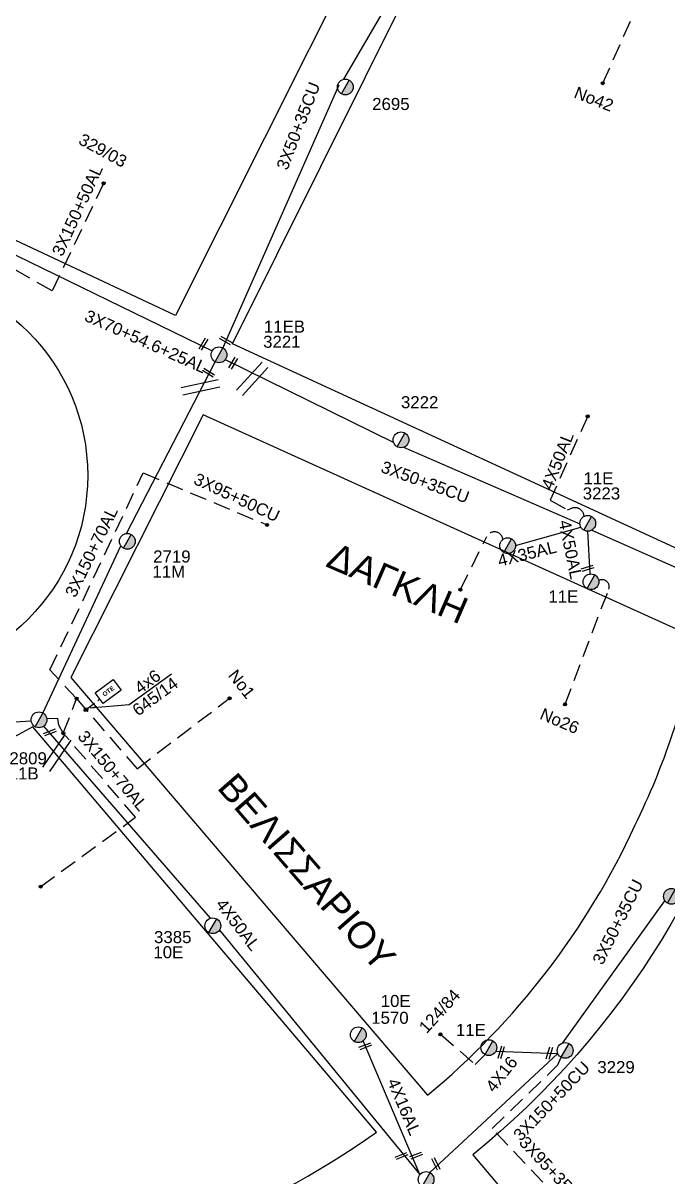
# Model space of a CAD drawing. Header units: millimetres. Extents: x 898 to 3196, y 765 to 1779.
# Drawn here: x 1080 to 1176.3, y 933.7 to 1105.9 of the extents above; entities that cross this region are included whole.
import ezdxf
from ezdxf.enums import TextEntityAlignment as Align

# ---------------------------------------------------------------- set-up
doc = ezdxf.new("R2010")
doc.units = ezdxf.units.MM
doc.linetypes.add('DASHED', pattern=[19.05, 12.7, -6.35])
for name, color, linetype in [('Pillar OTE', 7, 'Continuous'), ('Γυμνά εναέρια ΧΤ (3Φ)   3x50+35CU', 7, 'Continuous'), ('Γυμνά εναέρια ΧΤ (3Φ)   4x16AL', 7, 'Continuous'), ('Γυμνά εναέρια ΧΤ (3Φ)   4x35AL', 7, 'Continuous'), ('Γυμνά εναέρια ΧΤ (3Φ)   4x50AL', 7, 'Continuous'), ('Εναέρια παροχή ΧΤ 4x16', 7, 'SYN_LINE'), ('Επιγραφές - Σχήματα', 7, 'Continuous'), ('Καλώδια ΧΤ   3x150+50AL', 7, 'DASHED'), ('Καλώδια ΧΤ   3x150+50CU', 7, 'DASHED'), ('Καλώδια ΧΤ   3x150+70AL', 7, 'DASHED'), ('Καλώδια ΧΤ   3x95+35CU', 7, 'DASHED'), ('Καλώδια ΧΤ   3x95+50CU', 7, 'DASHED'), ('Καλώδια ΧΤ   4x50+13', 7, 'SYN_LINE'), ('Μηχανική τομή', 7, 'Continuous'), ('Στύλος Ξύλινος', 7, 'Continuous'), ('Στύλος Ξύλινος @ 1', 7, 'Continuous'), ('Στύλος ΦΜ', 7, 'Continuous'), ('Στύλος ΦΜ @ 1', 7, 'Continuous'), ('Συνδέσεις', 7, 'Continuous'), ('Συνεστραμμένα ΧΤ   3x70+54.6+25AL', 7, 'SYN_LINE'), ('Τομή', 7, 'Continuous'), ('Υπόβαθρο ΔΕΗ', 7, 'Continuous'), ('Υπόγεια καλώδια Παροχών ΧΤ   4x6', 7, 'DASHED')]:
    doc.layers.add(name, color=color, linetype=linetype)
doc.styles.add('ar', font='arial.ttf')
doc.styles.get("Standard").update_dxf_attribs({"font": 'arial.ttf'})
doc.linetypes.add('SYN_LINE', pattern='A,0.5,-0.0001,["/\\/\\/\\/",Standard,S=0.1,R=0,X=0,Y=-0.05],-0.25', length=0.7501)
doc.dimstyles.new('ISO-25', dxfattribs={"dimtxt": 2.5, "dimasz": 2.5, "dimexe": 1.25, "dimexo": 0.625, "dimtad": 1, "dimtxsty": 'Standard', "dimcen": 2.5, "dimadec": 0, "dimazin": 0, "dimtfac": 1, "dimtmove": 0, "dimatfit": 3, "dimfxl": 1, "dimarcsym": 0})

# ---------------------------------------------------------------- blocks, each defined once
blk = doc.blocks.new('ΥΠΑΡΧΩΝ ΤΣΙΜΕΝΤΕΝΙΟΣ ΣΤΥΛΟΣ')
at = {"layer": 'Στύλος ΦΜ'}
blk.add_hatch(color=7, dxfattribs=at).paths.add_polyline_path([(-1.29, -2.28, 0.574793), (2.62, 0, 0.268822), (1.3, 2.27)])
at = {"layer": 'Στύλος ΦΜ', "color": 7}
blk.add_line((-1.29, -2.28), (1.3, 2.27), dxfattribs=at)
blk.add_circle((0, 0), 2.62, dxfattribs=at)
at = {"layer": 'Στύλος ΦΜ', "flags": 4}
for tag, p in [('ΑΡΙΘΜΟΣ', (-4.68, 8.05)), ('ΤΥΠΟΣ', (-4.91, 3.03))]:
    blk.add_attdef(tag, p, '', height=4, dxfattribs=at)
blk = doc.blocks.new('ΥΠΑΡΧΩΝ ΞΥΛΙΝΟΣ ΣΤΥΛΟΣ')
at = {"layer": 'Στύλος Ξύλινος'}
h = blk.add_hatch(color=7, dxfattribs=at)
h.paths.add_polyline_path([(-2.62, 0, 0.270008), (-1.29, -2.28), (1.3, 2.27, 0.576266)])
h.paths.add_polyline_path([(-1.29, -2.28, 0.574793), (2.62, 0, 0.268822), (1.3, 2.27)])
at = {"layer": 'Στύλος Ξύλινος', "color": 7}
blk.add_line((-1.29, -2.28), (1.3, 2.27), dxfattribs=at)
blk.add_circle((0, 0), 2.62, dxfattribs=at)
at = {"layer": 'Στύλος Ξύλινος', "flags": 4}
for tag, p in [('ΑΡΙΘΜΟΣ', (-4.91, 8.6)), ('ΤΥΠΟΣ', (-4.85, 3.39))]:
    blk.add_attdef(tag, p, '', height=4, dxfattribs=at)
blk = doc.blocks.new('ΤΟΜΗ')
at = {"layer": 'Τομή', "ltscale": 40}
for p, q in [((-5.68, 0), (5.68, 0)), ((5.68, -2.33), (-5.68, -2.33))]:
    blk.add_line(p, q, dxfattribs=at)
blk = doc.blocks.new('A$C76D1674A')
at = {"layer": 'Τομή', "xscale": 0.5, "yscale": 0.5, "zscale": 0.5}
blk.add_blockref('ΤΟΜΗ', (2.84, 1.17), dxfattribs=at)
blk = doc.blocks.new('_ΣΥΝΔΕΣΗ')
at = {"layer": 'Συνδέσεις', "linetype": 'SYN_LINE', "ltscale": 40}
blk.add_hatch(color=256, dxfattribs=at).paths.add_polyline_path([(0.5, -0.01, 1), (-0.5, -0.01, 1)])
at = {"layer": 'Συνδέσεις'}
blk.add_circle((0, -0.01), 0.5, dxfattribs=at)
blk = doc.blocks.new('ΜΗΧΑΝΙΚΗ ΤΟΜΗ')
at = {"layer": 'Μηχανική τομή', "ltscale": 40}
for p, q in [((-1.89, 0.78), (1.89, 0.78)), ((1.89, 0), (-1.89, 0))]:
    blk.add_line(p, q, dxfattribs=at)
blk = doc.blocks.new('PILLAR ΟΤΕ')
at = {"layer": 'Pillar OTE', "ltscale": 40}
blk.add_lwpolyline([(-3.31, 2.02), (3.39, 2.02), (3.39, -1.99), (-3.31, -1.99)], close=True, dxfattribs=at)
at = {"layer": 'Pillar OTE', "insert": (-1.81, 0.71), "char_height": 1.3575, "width": 109.961, "attachment_point": 1}
blk.add_mtext('{\\fArial|b1|i0|c161|p34;OTE}', dxfattribs=at)
blk = doc.blocks.new('TSONTA XT1')
at = {"ltscale": 40}
h = blk.add_hatch(color=256, dxfattribs=at)
h.dxf.hatch_style = 1
h.paths.add_polyline_path([(595.96, 2487.66), (597.07, 2488.77), (595.96, 2489.87), (594.85, 2488.77)])
blk.add_lwpolyline([(594.85, 2488.77), (595.96, 2489.87), (597.07, 2488.77), (595.96, 2487.66)], close=True, dxfattribs=at)

msp = doc.modelspace()

# ---------------------------------------------------------------- linework, layer by layer
at = {"layer": 'Γυμνά εναέρια ΧΤ (3Φ)   3x50+35CU', "color": 1}
for points in [[(1138.06, 1115.11), (1127.86, 1097.55)], [(1127.17, 1096.7), (1109.83, 1057.44)]]:
    msp.add_lwpolyline(points, dxfattribs=at)
at = {"layer": 'Γυμνά εναέρια ΧΤ (3Φ)   3x50+35CU', "color": 173}
for points in [[(1110.17, 1055.7), (1135.29, 1043.4)], [(1136.81, 1042.61), (1163.16, 1031.21)], [(1164.95, 1030.26), (1184.2, 1021.72)]]:
    msp.add_lwpolyline(points, dxfattribs=at)
at = {"layer": 'Γυμνά εναέρια ΧΤ (3Φ)   3x50+35CU', "color": 151}
for points in [[(1160.62, 953.69), (1175.87, 974.92)], [(1140.77, 934.32), (1159.89, 952.1)]]:
    msp.add_lwpolyline(points, dxfattribs=at)
at = {"layer": 'Γυμνά εναέρια ΧΤ (3Φ)   4x16AL', "color": 151}
msp.add_lwpolyline([(1139.26, 934.03), (1130.8, 953.99)], dxfattribs=at)
at = {"layer": 'Γυμνά εναέρια ΧΤ (3Φ)   4x35AL', "color": 173}
msp.add_lwpolyline([(1153.54, 1027.97), (1163.31, 1030.7)], dxfattribs=at)
at = {"layer": 'Γυμνά εναέρια ΧΤ (3Φ)   4x35AL', "color": 173, "linetype": 'DASHED', "ltscale": 0.2}
msp.add_lwpolyline([(1145.31, 1021.36), (1149.25, 1029.29, -0.749261), (1151.66, 1028.86, -1.049557)], format="xyb", dxfattribs=at)
at = {"layer": 'Γυμνά εναέρια ΧΤ (3Φ)   4x50AL', "color": 173, "linetype": 'DASHED', "ltscale": 0.2}
for points in [[(1164.33, 1047.24), (1158.72, 1034.71), (1161.33, 1033.28), (1161.96, 1033.51, -0.502356), (1163.8, 1032.31, 0.939823)], [(1160.95, 1004.24), (1167.48, 1021.41, 0.695684), (1165.98, 1022.72, -0.173595)]]:
    msp.add_lwpolyline(points, format="xyb", dxfattribs=at)
at = {"layer": 'Γυμνά εναέρια ΧΤ (3Φ)   4x50AL', "color": 173}
msp.add_lwpolyline([(1164.29, 1030.09), (1164.67, 1023.7)], dxfattribs=at)
at = {"layer": 'Γυμνά εναέρια ΧΤ (3Φ)   4x50AL', "color": 151}
for points in [[(1083.04, 1000.96), (1107.92, 972.29)], [(1109.31, 970.53), (1139.26, 934.03)]]:
    msp.add_lwpolyline(points, dxfattribs=at)
at = {"layer": 'Εναέρια παροχή ΧΤ 4x16', "color": 151, "linetype": 'DASHED', "ltscale": 0.2}
msp.add_lwpolyline([(1142.39, 954.95), (1147.52, 950.49), (1148.99, 951.97)], dxfattribs=at)
at = {"layer": 'Εναέρια παροχή ΧΤ 4x16', "color": 151, "ltscale": 20}
msp.add_lwpolyline([(1150.62, 952.46), (1159.89, 952.1)], dxfattribs=at)
at = {"layer": 'Καλώδια ΧΤ   3x150+50AL', "color": 1, "ltscale": 0.2}
msp.add_lwpolyline([(1091.99, 1082.02), (1084.3, 1065.97), (1072.5, 1072.74), (1071.61, 1072.65, -0.657521), (1070.17, 1075.22), (1072.98, 1073.74)], format="xyb", dxfattribs=at)
at = {"layer": 'Καλώδια ΧΤ   3x150+50CU', "color": 151, "ltscale": 0.2}
msp.add_lwpolyline([(1150.04, 940.9), (1159.89, 950.4), (1160.39, 951.54)], dxfattribs=at)
at = {"layer": 'Καλώδια ΧΤ   3x150+70AL', "color": 2, "ltscale": 0.2}
msp.add_lwpolyline([(1166.59, 1096.96), (1173.43, 1112.34), (1186.16, 1107.11)], dxfattribs=at)
at = {"layer": 'Καλώδια ΧΤ   3x150+70AL', "color": 27, "ltscale": 0.2}
for points in [[(1087.96, 1005.09), (1083.98, 1009.37), (1097.93, 1038.79)], [(1085.98, 999.92), (1087.96, 1005.09), (1097, 994.63), (1110.83, 1005.16)], [(1082.61, 977.03), (1096.79, 987.38), (1085.98, 999.92), (1085.32, 1001.13), (1085.16, 1002.14), (1083.53, 1002.06)]]:
    msp.add_lwpolyline(points, dxfattribs=at)
at = {"layer": 'Καλώδια ΧΤ   3x95+35CU', "color": 151, "ltscale": 0.2}
msp.add_lwpolyline([(1160.26, 930.14), (1150.04, 940.9)], dxfattribs=at)
at = {"layer": 'Καλώδια ΧΤ   3x95+50CU', "color": 27, "ltscale": 0.2}
msp.add_lwpolyline([(1097.93, 1038.79), (1116.43, 1031.02)], dxfattribs=at)
at = {"layer": 'Καλώδια ΧΤ   4x50+13', "color": 27, "linetype": 'Continuous'}
for points in [[(1095.44, 1029.74), (1108.66, 1055.39)], [(1082.94, 1002.94), (1094.56, 1027.92)], [(1043.75, 999.47), (1081.18, 1001.8)]]:
    msp.add_lwpolyline(points, dxfattribs=at)
at = {"layer": 'Συνεστραμμένα ΧΤ   3x70+54.6+25AL', "color": 1, "ltscale": 20}
msp.add_lwpolyline([(1075.04, 1073.14), (1108.24, 1057.04)], dxfattribs=at)
at = {"layer": 'Υπόβαθρο ΔΕΗ'}
for points in [[(1082.44, 1153.94), (1136.03, 1128.57), (1102.76, 1062.28), (1049.91, 1087.09)], [(1144.29, 1124.37), (1217.39, 1091.07), (1185.63, 1023.8), (1111.27, 1058.04)]]:
    msp.add_lwpolyline(points, close=True, dxfattribs=at)
for points in [[(1087.11, 1008.23), (1140.42, 945.89, 0.112069), (1171.43, 986.23, 0.064884), (1180.81, 1014.03), (1106.86, 1047.47), (1087.11, 1008.23)], [(1147.18, 937), (1177.8, 900.68), (1251.25, 921.64), (1274.17, 969.77), (1191.3, 1008.86, -0.171452), (1147.18, 937, 3.953277)], [(1043.44, 997.73), (1011.16, 926.84, 0.130739), (1072.87, 917.49, 0.126861), (1132.79, 940.39), (1081.43, 1000.88, -0.227388), (1043.44, 997.73, -2.60294)]]:
    msp.add_lwpolyline(points, format="xyb", dxfattribs=at)
msp.add_lwpolyline([(1095.84, 1004.22), (1102.13, 1008.8)], dxfattribs=at)
msp.add_circle((1059.39, 1038.41), 30.24, dxfattribs=at)
at = {"layer": 'Υπόγεια καλώδια Παροχών ΧΤ   4x6', "color": 27, "linetype": 'DASHED', "ltscale": 0.1}
msp.add_lwpolyline([(1089.64, 1003.65), (1091.37, 1005.02)], dxfattribs=at)

# ---------------------------------------------------------------- block references
at = {"layer": 'Pillar OTE', "xscale": 0.5, "yscale": 0.5, "zscale": 0.5, "rotation": 36.46275762266445}
msp.add_blockref('PILLAR ΟΤΕ', (1092.67, 1006.15), dxfattribs=at)
at = {"layer": 'Καλώδια ΧΤ   4x50+13', "color": 27, "linetype": 'Continuous', "lineweight": 50}
for p, rotation in [((1112.74, 1050.35), 47.65061050688403), ((1103.83, 1050.38), 12.42610246711248), ((1083.91, 994.22), 55.68993505839344)]:
    msp.add_blockref('A$C76D1674A', p, dxfattribs=dict(at, rotation=rotation))
at = {"layer": 'Μηχανική τομή'}
for p, xscale, yscale, zscale, rotation in [((1106.75, 1058.14), 0.4999999999999621, 0.4999999999999621, 0.4999999999999621, 239.2444096171319), ((1110.35, 1058.73), 0.4999999999999621, 0.4999999999999621, 0.4999999999999621, 149.2444096171318), ((1111.2, 1055.27), 0.4999999999999621, 0.4999999999999621, 0.4999999999999621, 239.2444096171319), ((1107.78, 1053.92), 0.4999999999999621, 0.4999999999999621, 0.4999999999999621, 149.2444096171318), ((1164.25, 1024.73), 0.4999999999999379, 0.4999999999999379, 0.4999999999999379, 196.7294510127338), ((1083.91, 1000.23), 0.4999999999999722, 0.4999999999999722, 0.4999999999999722, 200.9053776547329), ((1131.03, 953.38), 0.4999999999999722, 0.4999999999999722, 0.4999999999999722, 200.9053776547329), ((1151.59, 952.22), 0.5000000000000788, 0.5000000000000788, 0.5000000000000788, 73.3958944055817), ((1158.79, 952.11), 0.5000000000000787, 0.5000000000000787, 0.5000000000000787, 73.3958944055817), ((1136.44, 936.99), 0.4999999999999722, 0.4999999999999722, 0.4999999999999722, 200.9053776547329), ((1138.63, 937.06), 0.4999999999999722, 0.4999999999999722, 0.4999999999999722, 200.9053776547329), ((1141.83, 935.71), 0.500000000000033, 0.500000000000033, 0.500000000000033, 116.100580995279)]:
    msp.add_blockref('ΜΗΧΑΝΙΚΗ ΤΟΜΗ', p, dxfattribs=dict(at, xscale=xscale, yscale=yscale, zscale=zscale, rotation=rotation))
at = {"layer": 'Στύλος Ξύλινος @ 1', "ltscale": 40}
ref = msp.add_blockref('ΥΠΑΡΧΩΝ ΞΥΛΙΝΟΣ ΣΤΥΛΟΣ', (1176.84, 975.58), dxfattribs=dict(at, xscale=0.4499999999998181, yscale=0.4499999999998181, zscale=0.4499999999998181))
ref.add_attrib('ΤΥΠΟΣ', '3228', (1182.09, 973.26), dxfattribs={"layer": 'Στύλος Ξύλινος', "height": 1.8, "flags": 4})
at = {"layer": 'Στύλος ΦΜ @ 1', "ltscale": 40}
ref = msp.add_blockref('ΥΠΑΡΧΩΝ ΤΣΙΜΕΝΤΕΝΙΟΣ ΣΤΥΛΟΣ', (1128.13, 1096.4), dxfattribs=dict(at, xscale=0.4499999999998181, yscale=0.4499999999998181, zscale=0.4499999999998181))
ref.add_attrib('ΤΥΠΟΣ', '2695', (1132.13, 1092.97), dxfattribs={"layer": 'Στύλος ΦΜ', "height": 1.8, "flags": 4})
ref = msp.add_blockref('ΥΠΑΡΧΩΝ ΤΣΙΜΕΝΤΕΝΙΟΣ ΣΤΥΛΟΣ', (1109.24, 1056.42), dxfattribs=dict(at, xscale=0.4499999999998181, yscale=0.4499999999998181, zscale=0.4499999999998181))
ref.add_attrib('ΤΥΠΟΣ', '3221', (1115.84, 1057.47), dxfattribs={"layer": 'Στύλος ΦΜ', "height": 1.8, "flags": 4})
ref.add_attrib('ΑΡΙΘΜΟΣ', '11EB', (1115.95, 1059.73), dxfattribs={"layer": 'Στύλος ΦΜ', "height": 1.8, "flags": 4})
ref = msp.add_blockref('ΥΠΑΡΧΩΝ ΤΣΙΜΕΝΤΕΝΙΟΣ ΣΤΥΛΟΣ', (1136.43, 1043.72), dxfattribs=dict(at, xscale=0.4499999999998181, yscale=0.4499999999998181, zscale=0.4499999999998181))
ref.add_attrib('ΤΥΠΟΣ', '3222', (1136.43, 1048.45), dxfattribs={"layer": 'Στύλος ΦΜ', "height": 1.8, "flags": 4})
ref = msp.add_blockref('ΥΠΑΡΧΩΝ ΤΣΙΜΕΝΤΕΝΙΟΣ ΣΤΥΛΟΣ', (1164.34, 1031.27), dxfattribs=dict(at, xscale=0.4499999999998181, yscale=0.4499999999998181, zscale=0.4499999999998181))
ref.add_attrib('ΤΥΠΟΣ', '3223', (1163.59, 1034.83), dxfattribs={"layer": 'Στύλος ΦΜ', "height": 1.8, "flags": 4})
ref.add_attrib('ΑΡΙΘΜΟΣ', '11E', (1163.7, 1037.09), dxfattribs={"layer": 'Στύλος ΦΜ', "height": 1.8, "flags": 4})
ref = msp.add_blockref('ΥΠΑΡΧΩΝ ΤΣΙΜΕΝΤΕΝΙΟΣ ΣΤΥΛΟΣ', (1095.55, 1028.57), dxfattribs=dict(at, xscale=0.4499999999998181, yscale=0.4499999999998181, zscale=0.4499999999998181))
ref.add_attrib('ΤΥΠΟΣ', '11M', (1099.3, 1023.15), dxfattribs={"layer": 'Στύλος ΦΜ', "height": 1.8, "flags": 4})
ref.add_attrib('ΑΡΙΘΜΟΣ', '2719', (1099.41, 1025.41), dxfattribs={"layer": 'Στύλος ΦΜ', "height": 1.8, "flags": 4})
at = {"layer": 'Στύλος ΦΜ @ 1', "ltscale": 40, "xscale": 0.4499999999998181, "yscale": 0.4499999999998181, "zscale": 0.4499999999998181}
msp.add_blockref('ΥΠΑΡΧΩΝ ΤΣΙΜΕΝΤΕΝΙΟΣ ΣΤΥΛΟΣ', (1152.37, 1027.92), dxfattribs=at)
at = {"layer": 'Στύλος ΦΜ @ 1', "ltscale": 40}
ref = msp.add_blockref('ΥΠΑΡΧΩΝ ΤΣΙΜΕΝΤΕΝΙΟΣ ΣΤΥΛΟΣ', (1164.82, 1022.54), dxfattribs=dict(at, xscale=0.4499999999998181, yscale=0.4499999999998181, zscale=0.4499999999998181))
ref.add_attrib('ΤΥΠΟΣ', '11E', (1158.46, 1019.44), dxfattribs={"layer": 'Στύλος ΦΜ', "height": 1.8, "flags": 4})
ref = msp.add_blockref('ΥΠΑΡΧΩΝ ΤΣΙΜΕΝΤΕΝΙΟΣ ΣΤΥΛΟΣ', (1082.36, 1001.92), dxfattribs=dict(at, xscale=0.4499999999998181, yscale=0.4499999999998181, zscale=0.4499999999998181))
ref.add_attrib('ΤΥΠΟΣ', '11B', (1077.83, 993.02), dxfattribs={"layer": 'Στύλος ΦΜ', "height": 1.8, "flags": 4})
ref.add_attrib('ΑΡΙΘΜΟΣ', '2809', (1077.93, 995.28), dxfattribs={"layer": 'Στύλος ΦΜ', "height": 1.8, "flags": 4})
ref = msp.add_blockref('ΥΠΑΡΧΩΝ ΤΣΙΜΕΝΤΕΝΙΟΣ ΣΤΥΛΟΣ', (1108.33, 971.18), dxfattribs=dict(at, xscale=0.4499999999998181, yscale=0.4499999999998181, zscale=0.4499999999998181))
ref.add_attrib('ΤΥΠΟΣ', '10E', (1099.44, 966.33), dxfattribs={"layer": 'Στύλος ΦΜ', "height": 1.8, "flags": 4})
ref.add_attrib('ΑΡΙΘΜΟΣ', '3385', (1099.54, 968.59), dxfattribs={"layer": 'Στύλος ΦΜ', "height": 1.8, "flags": 4})
ref = msp.add_blockref('ΥΠΑΡΧΩΝ ΤΣΙΜΕΝΤΕΝΙΟΣ ΣΤΥΛΟΣ', (1130.06, 954.91), dxfattribs=dict(at, xscale=0.4499999999998181, yscale=0.4499999999998181, zscale=0.4499999999998181))
ref.add_attrib('ΤΥΠΟΣ', '10E', (1133.41, 959.05), dxfattribs={"layer": 'Στύλος ΦΜ', "height": 1.8, "flags": 4})
ref.add_attrib('ΑΡΙΘΜΟΣ', '1570', (1131.99, 956.54), dxfattribs={"layer": 'Στύλος ΦΜ', "height": 1.8, "flags": 4})
ref = msp.add_blockref('ΥΠΑΡΧΩΝ ΤΣΙΜΕΝΤΕΝΙΟΣ ΣΤΥΛΟΣ', (1149.57, 952.99), dxfattribs=dict(at, xscale=0.4499999999998181, yscale=0.4499999999998181, zscale=0.4499999999998181))
ref.add_attrib('ΤΥΠΟΣ', '11E', (1144.64, 954.72), dxfattribs={"layer": 'Στύλος ΦΜ', "height": 1.8, "flags": 4})
ref = msp.add_blockref('ΥΠΑΡΧΩΝ ΤΣΙΜΕΝΤΕΝΙΟΣ ΣΤΥΛΟΣ', (1160.97, 952.57), dxfattribs=dict(at, xscale=0.4499999999998181, yscale=0.4499999999998181, zscale=0.4499999999998181))
ref.add_attrib('ΤΥΠΟΣ', '3229', (1165.77, 949.18), dxfattribs={"layer": 'Στύλος ΦΜ', "height": 1.8, "flags": 4})
ref = msp.add_blockref('ΥΠΑΡΧΩΝ ΤΣΙΜΕΝΤΕΝΙΟΣ ΣΤΥΛΟΣ', (1140.19, 933.3), dxfattribs=dict(at, xscale=0.4499999999998181, yscale=0.4499999999998181, zscale=0.4499999999998181))
ref.add_attrib('ΤΥΠΟΣ', '10B', (1135.55, 922.33), dxfattribs={"layer": 'Στύλος ΦΜ', "height": 1.8, "flags": 4})
ref.add_attrib('ΑΡΙΘΜΟΣ', '2947', (1135.66, 924.6), dxfattribs={"layer": 'Στύλος ΦΜ', "height": 1.8, "flags": 4})
at = {"layer": 'Συνδέσεις', "xscale": 0.4500000000000455, "yscale": 0.4500000000000455, "zscale": 0.4500000000000455}
for p in [(1166.59, 1096.97), (1091.99, 1082.03), (1164.33, 1047.25), (1116.43, 1031.03), (1145.31, 1021.36), (1087.96, 1005.1), (1110.83, 1005.16), (1160.96, 1004.24), (1085.98, 999.93), (1082.61, 977.04), (1142.33, 954.97)]:
    msp.add_blockref('_ΣΥΝΔΕΣΗ', p, dxfattribs=at)
at = {"layer": 'Συνδέσεις', "xscale": 0.3075184835441075, "yscale": 0.3075184835441075, "zscale": 0.3075184835441075, "rotation": 310.8219909312334}
msp.add_blockref('TSONTA XT1', (390.41, 641.81), dxfattribs=at)

# ---------------------------------------------------------------- texts
at = {"layer": 'Γυμνά εναέρια ΧΤ (3Φ)   3x50+35CU', "linetype": 'Continuous'}
for rotation, p in [(68.849, (1121.09, 1090.6)), (339.8455, (1140.06, 1037.43)), (63.415, (1168.83, 971.76))]:
    msp.add_text('3X50+35CU', height=1.8, rotation=rotation, dxfattribs=at).set_placement(p, align=Align.MIDDLE)
at = {"layer": 'Γυμνά εναέρια ΧΤ (3Φ)   4x16AL', "linetype": 'Continuous'}
msp.add_text('4X16AL', height=1.8, rotation=292.8338, dxfattribs=at).set_placement((1136.91, 944.16), align=Align.MIDDLE)
at = {"layer": 'Γυμνά εναέρια ΧΤ (3Φ)   4x35AL', "linetype": 'Continuous'}
for s, rotation, p in [('4X35AL', 14.0245, (1155.27, 1026.73)), ('645/14', 36.5408, (1099.69, 1005.43)), ('4x6', 36.5408, (1098.56, 1007.63))]:
    msp.add_text(s, height=1.8, rotation=rotation, dxfattribs=at).set_placement(p, align=Align.MIDDLE)
at = {"layer": 'Γυμνά εναέρια ΧΤ (3Φ)   4x50AL', "linetype": 'Continuous'}
for rotation, p in [(68.4259, (1159.82, 1040.63)), (281.6691, (1161.77, 1027.35)), (307.5002, (1112.1, 971.35))]:
    msp.add_text('4X50AL', height=1.8, rotation=rotation, dxfattribs=at).set_placement(p, align=Align.MIDDLE)
at = {"layer": 'Εναέρια παροχή ΧΤ 4x16', "linetype": 'Continuous'}
msp.add_text('4X16', height=1.8, rotation=51.742, dxfattribs=at).set_placement((1151.45, 949.03), align=Align.MIDDLE)
at = {"layer": 'Επιγραφές - Σχήματα', "linetype": 'Continuous', "attachment_point": 1, "style": 'ar'}
for s, insert, char_height, width, rotation in [('Νο42', (1162.79, 1096.55), 1.8, 8.3548, 338.6738), ('329/03', (1088.96, 1089.58), 1.8, 8.3548, 331.3628), ('ΔΑΓΚΛΗ', (1126.63, 1028.55), 4, 25.2338, 336.6221), ('Νο1', (1111.92, 1009.64), 1.8, 8.3548, 308.2123), ('Νο26', (1157.73, 1003.77), 1.8, 8.3548, 337.0439), ('ΒΕΛΙΣΣΑΡΙΟΥ', (1111.83, 994.37), 4, 25.2338, 311.0235), ('124/84', (1138.94, 956.19), 1.8, 8.3548, 47.8955)]:
    msp.add_mtext(s, dxfattribs=dict(at, insert=insert, char_height=char_height, width=width, rotation=rotation))
at = {"layer": 'Καλώδια ΧΤ   3x150+50AL', "linetype": 'Continuous'}
msp.add_text('3X150+50AL', height=1.8, rotation=65.2703, dxfattribs=at).set_placement((1088.08, 1078), align=Align.MIDDLE)
at = {"layer": 'Καλώδια ΧΤ   3x150+50CU', "linetype": 'Continuous'}
msp.add_text('3X150+50CU', height=1.8, rotation=46.2673, dxfattribs=at).set_placement((1158.93, 945.01), align=Align.MIDDLE)
at = {"layer": 'Καλώδια ΧΤ   3x150+70AL', "linetype": 'Continuous'}
for rotation, p in [(63.912, (1090.18, 1027.01)), (309.6478, (1093.37, 994.34))]:
    msp.add_text('3X150+70AL', height=1.8, rotation=rotation, dxfattribs=at).set_placement(p, align=Align.MIDDLE)
at = {"layer": 'Καλώδια ΧΤ   3x95+35CU', "linetype": 'Continuous'}
msp.add_text('3X95+35CU', height=1.8, rotation=313.2802, dxfattribs=at).set_placement((1159.32, 934.31), align=Align.MIDDLE)
at = {"layer": 'Καλώδια ΧΤ   3x95+50CU', "linetype": 'Continuous'}
msp.add_text('3X95+50CU', height=1.8, rotation=334.9298, dxfattribs=at).set_placement((1111.91, 1035.13), align=Align.MIDDLE)
at = {"layer": 'Συνεστραμμένα ΧΤ   3x70+54.6+25AL', "linetype": 'Continuous'}
msp.add_text('3X70+54.6+25AL', height=1.8, rotation=335.9472, dxfattribs=at).set_placement((1098.3, 1058.42), align=Align.MIDDLE)

# ---------------------------------------------------------------- leaders
at = {"layer": 'Επιγραφές - Σχήματα', "ltscale": 40}
msp.add_leader([(1090.02, 1003.74), (1095.84, 1004.22)], dimstyle='ISO-25', override={"dimasz": 1, "dimtad": 0}, dxfattribs=at)

doc.saveas('drawing.dxf')
